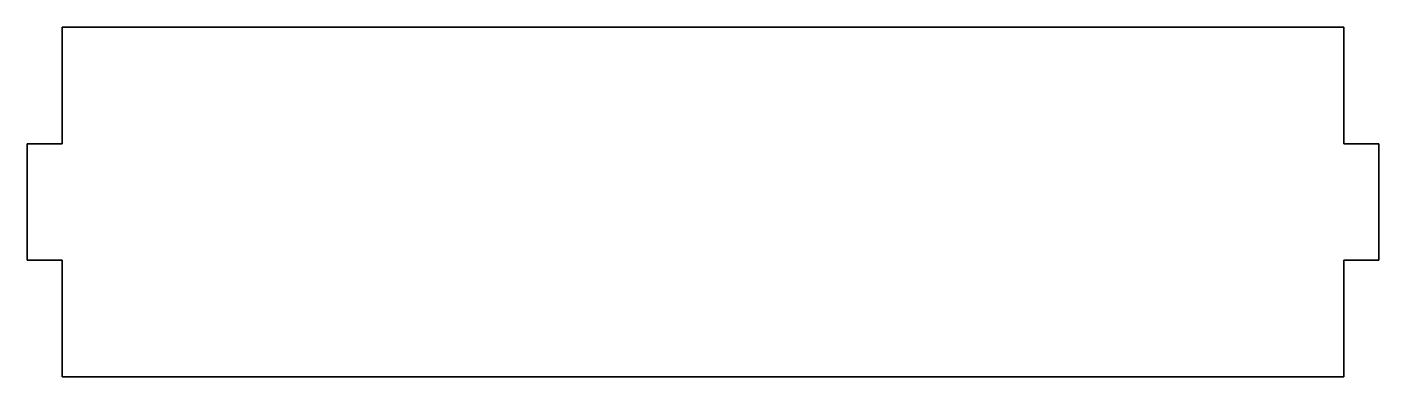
# Model space of a CAD drawing. Header units: inches. Extents: x 0 to 58, y 0 to 15.
import ezdxf

# ---------------------------------------------------------------- set-up
doc = ezdxf.new("R2010")
doc.units = ezdxf.units.IN
doc.header["$MEASUREMENT"] = 0
doc.layers.add('SIMUMAK Visible (ISO)', color=7, linetype='Continuous', lineweight=35)

# ---------------------------------------------------------------- blocks, each defined once
blk = doc.blocks.new('FRERE-01-RIGSOP01_Sheet_2_FRERE-01-RIGSOP01')
at = {"layer": 'SIMUMAK Visible (ISO)'}
for p, q in [((-27.5, 7.5), (27.5, 7.5)), ((-27.5, 2.5), (-27.5, 7.5)), ((27.5, 7.5), (27.5, 2.5)), ((-27.5, 2.5), (-29, 2.5)), ((-29, 2.5), (-29, -2.5)), ((29, 2.5), (27.5, 2.5)), ((29, -2.5), (29, 2.5)), ((-29, -2.5), (-27.5, -2.5)), ((-27.5, -7.5), (-27.5, -2.5)), ((27.5, -2.5), (27.5, -7.5)), ((27.5, -2.5), (29, -2.5)), ((27.5, -7.5), (-27.5, -7.5))]:
    blk.add_line(p, q, dxfattribs=at)

msp = doc.modelspace()

# ---------------------------------------------------------------- block references
msp.add_blockref('FRERE-01-RIGSOP01_Sheet_2_FRERE-01-RIGSOP01', (29, 7.5))

doc.saveas('drawing.dxf')
